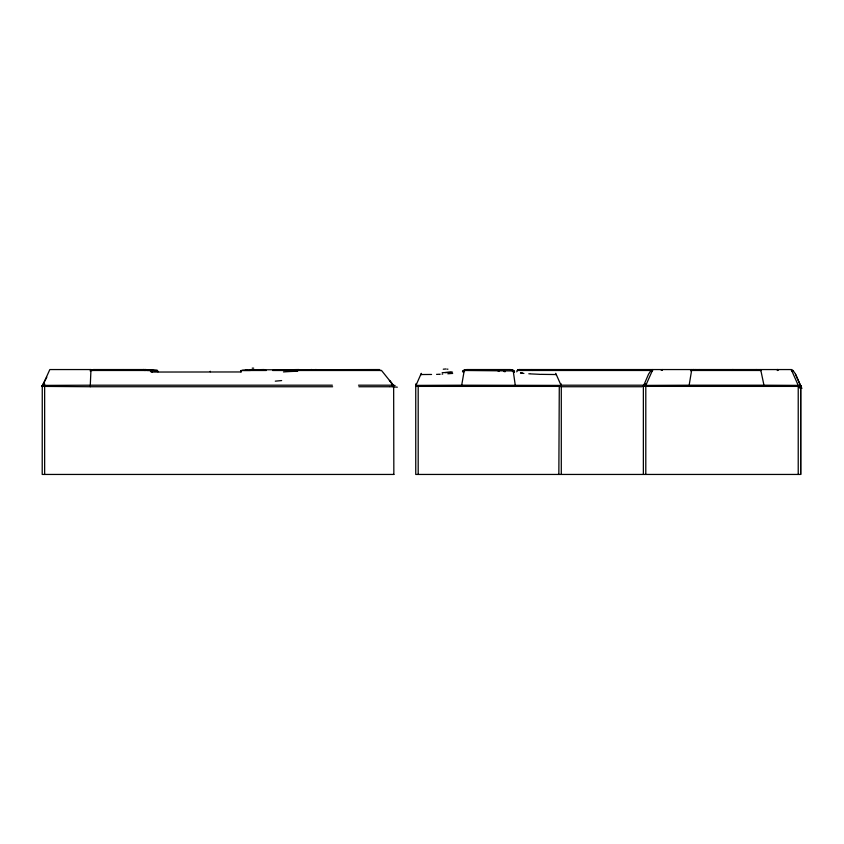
<?xml version="1.0" encoding="UTF-8"?>
<svg xmlns="http://www.w3.org/2000/svg" width="844" height="844" viewBox="0 0 844 844"><rect width="100%" height="100%" fill="white"/><g stroke="black" fill="none" stroke-linecap="round" stroke-linejoin="round"><path stroke-width="1.27" d="M210.262 371.254L210.262 371.782M393.842 474.444L393.652 386.731M418.191 474.444L418.191 386.394L415.807 386.383A2.564 2.511 -3.3 0 1 415.965 385.392L421.293 373.333M800.713 386.468L800.713 388.029M643.36 474.444L643.36 386.214L648.582 374.092L650.988 370.569M393.884 474.444L42.211 474.444L42.263 385.866L42.2 386.478A2.448 2.448 0 0 1 43.466 384.337L44.648 383.967L44.648 474.444M42.654 386.394L42.2 386.394A2.532 2.479 -3 0 1 42.432 385.392L90.287 385.202L90.973 369.556L49.828 369.556L42.2 386.394L90.255 386.731M46.821 377.205L42.464 385.381A2.532 2.49 -4.9 0 0 42.2 386.478A2.532 2.49 30.6 0 1 42.453 385.392L42.2 386.362L42.675 385.033M240.973 370.938L242.618 370.379M463.831 370.949L466.806 369.556L510.23 369.556L513.563 370.474L514.323 371.75M416.525 385.107A2.405 0.897 23.7 0 0 415.976 385.402A2.532 2.479 -3.4 0 0 415.744 386.383L415.955 385.392L461.7 385.202L464.284 370.273M693.515 370.073C695.224 368.701 689.938 370.389 691.563 370.368M800.302 388.483L798.224 386.404L643.36 386.383L643.561 385.402L689.158 385.202L691.753 369.556L690.519 370.822M416.525 385.392L415.965 385.392A2.574 2.521 27.3 0 0 415.754 386.394L415.818 386.067M415.849 385.877L415.955 385.392A2.532 2.479 27.2 0 0 415.754 386.383M643.497 385.697L645.797 383.936L645.797 474.444M643.539 385.518L643.55 385.455A2.405 0.897 23.9 0 1 645.808 385.402M42.253 386.204L42.221 386.33A2.448 2.448 0 0 1 44.331 383.988M42.284 386.077L42.2 386.394A2.532 2.479 28 0 1 42.422 385.392L42.411 385.571M531.425 370.094L531.847 369.556M90.73 370.189L90.973 369.556L90.635 370.073M645.808 385.402L652.813 369.556A3.292 3.292 0 0 0 651.072 370.632M662.434 369.556L662.213 370.073L662.434 369.556A3.176 3.176 0 0 0 661.147 370.115M652.138 371.086L652.813 369.556M516.739 371.835L517.794 369.556M157.374 370.949L145.516 369.556L93.768 369.556L90.624 370.474L151.16 370.474C150.781 372.953 151.213 370.442 152.405 371.824M157.406 371.286L157.997 371.793L157.49 370.474L145.548 369.556M90.129 370.927L90.973 369.556M693.283 370.073L693.599 369.556L691.605 370.474L760.993 370.474L760.666 369.556L763.957 385.202L798.234 385.381L800.112 386.689M513.774 371.539L514.323 371.476A2.469 0.897 -79.1 0 1 514.492 371.645M698.178 370.094L699.37 369.556L696.785 370.094M43.213 384.431L43.403 384.305A3.249 2.3 0 0 0 42.506 386.373M518.205 369.862L517.942 370.01A2.722 2.226 -52.2 0 0 517.414 370.527M90.93 370.474L93.979 369.556L90.783 370.263M694.095 370.094L696.005 369.556L693.705 370.094M90.814 370.273L92.302 370.474L91.015 370.463M518.205 369.862L518.743 369.651A2.743 2.585 83.6 0 1 519.44 369.556L791.218 369.556A3.218 3.207 0 0 1 792.97 370.579M518.332 369.799L518.743 369.651A2.722 2.564 -81.3 0 1 519.44 369.556M91.257 370.178L93.79 369.556M306.752 370.094L311.763 369.556L306.066 370.094M310.265 370.094L316.215 369.556L309.685 370.094M452.669 373.428L451.287 373.533M450.601 373.586L449.208 373.692M448.523 373.734L447.826 373.786M242.534 370.368L245.709 370.189M445.231 372.573L451.266 372.215M245.615 370.178L247.25 370.105M442.151 372.7L452.532 372.12M247.144 370.094L250.225 369.936M442.034 374.114L442.71 374.082M250.33 369.936L251.765 369.862M440.209 374.208L439.481 374.24M251.871 369.872L253.305 369.799M438.753 374.261L438.025 374.293M253.4 369.809L379.631 369.556M254.941 369.746L264.109 369.556M437.297 374.314L436.57 374.346M294.524 369.619L299.114 369.556M431.558 374.462L420.776 374.536A2.448 0.928 23.9 0 1 421.536 374.219M467.048 369.556L463.683 370.368L462.744 371.729L463.483 370.474L465.371 370.474M240.994 371.961L151.16 372.046M420.766 374.536L421.599 374.525M392.502 386.731L393.315 386.731M418.191 386.394L561.228 386.394A2.585 2.521 -27.3 0 0 561.091 385.392L555.742 373.333M381.224 370.484L272.549 370.495M514.429 371.951L513.553 370.474L511.675 370.474L512.287 370.474M380.275 370.484L381.53 370.484L393.315 385.202L358.5 385.191M393.177 385.202L389.39 380.433L393.325 385.191M644.383 385.392L643.561 385.402A2.5 2.458 -3.1 0 0 643.35 386.383A2.448 2.448 0 0 1 645.491 383.957M559.287 386.394L558.844 474.444M389.611 386.742L392.302 386.731M144.524 370.453L145.379 370.453M152.996 370.474L157.258 370.484M250.373 370.474L241.004 370.474L241.089 371.961L241.015 371.096M266.366 370.495L243.367 370.484M463.894 370.474L513.226 370.938M650.692 370.474L517.372 370.474A2.743 2.342 -55.4 0 1 517.921 369.957M147.13 370.453L151.646 370.453L152.384 371.824M149.029 370.463L157.49 370.474M90.287 385.202L332.357 385.191M392.449 385.191L393.04 385.191M461.7 385.202L561.081 385.392L561.228 386.067M561.249 385.202L644.911 385.202M689.158 385.202L763.957 385.202M415.965 386.394L416.514 386.394M389.158 386.742L358.879 386.752M90.287 386.731L332.62 386.752M560.912 386.731L641.999 386.731M555.626 374.536L556.28 374.536L540.476 374.346M509.998 369.556L513.152 370.474L515.262 385.202M122.95 369.556L124.479 370.094M539.738 374.325L530.623 373.892M529.895 373.839L528.808 373.776M523.913 373.407L520.453 373.111M737.16 370.01L732.624 369.556L737.561 370.094M151.646 370.453L143.343 369.556L151.16 370.474M511.38 369.746L511.97 369.936M760.855 370.474L755.918 369.556L760.993 370.474M793.043 370.527L795.248 373.66L799.89 384.052M778.432 370.115A3.165 3.165 0 0 0 777.166 369.472L777.377 370.073M791.936 371.086L791.239 369.556L798.234 385.381M800.344 385.043L800.713 386.436A2.543 2.49 -26.6 0 0 800.502 385.392L800.597 386.067M801.484 387.712L800.534 385.571M795.586 374.367L801.8 388.419M777.145 369.556L777.577 370.548M561.176 385.813L561.081 385.392A2.532 2.479 3.4 0 1 561.302 386.383M800.629 386.193L800.671 388.113M800.703 388.873L800.703 474.444L415.754 474.444L415.744 383.946M800.671 388.852L800.671 474.444M798.224 386.404L798.224 474.444M561.292 383.946L561.292 474.444M391.785 385.297A125.017 1.646 0.4 0 1 395.066 385.465M393.884 386.911A125.45 2.152 0.6 0 1 397.313 387.196M253.675 368.153A173.484 0.738 -0.1 0 1 252.208 368.153M275.302 381.161A89.612 16.943 -8 0 1 281.643 380.581M283.478 371.94A104.139 37.727 -10.1 0 1 297.637 371.276M800.45 385.402A2.543 2.479 2.6 0 1 800.671 386.383M643.36 386.383A2.521 2.469 27.2 0 1 643.561 385.392A2.448 0.907 23.9 0 1 644.32 385.096M463.599 372.404A2.458 0.844 81.2 0 0 462.491 371.487A2.458 0.844 81.4 0 1 463.377 371.887M446.065 368.955A60.441 1.72 -5.2 0 1 443.269 369.208M499.12 371.244A36.999 1.087 6.1 0 1 498.065 371.086M447.932 369.144A61.021 2.68 -5 0 1 447.225 369.208M505.155 371.719A35.279 1.656 6.9 0 1 503.984 371.518M513.511 372.278A2.469 0.876 86 0 1 513.785 371.592M522.151 372.784A46.958 3.028 4.1 0 1 520.706 372.658M513.679 371.761A2.448 0.781 -84.8 0 1 514.524 371.687M531.826 369.693A2.701 1.171 88.1 0 1 532.342 370.484M800.101 386.731A3.197 1.108 36.7 0 1 801.652 388.134M240.92 371.56L240.92 371.56"/></g></svg>
